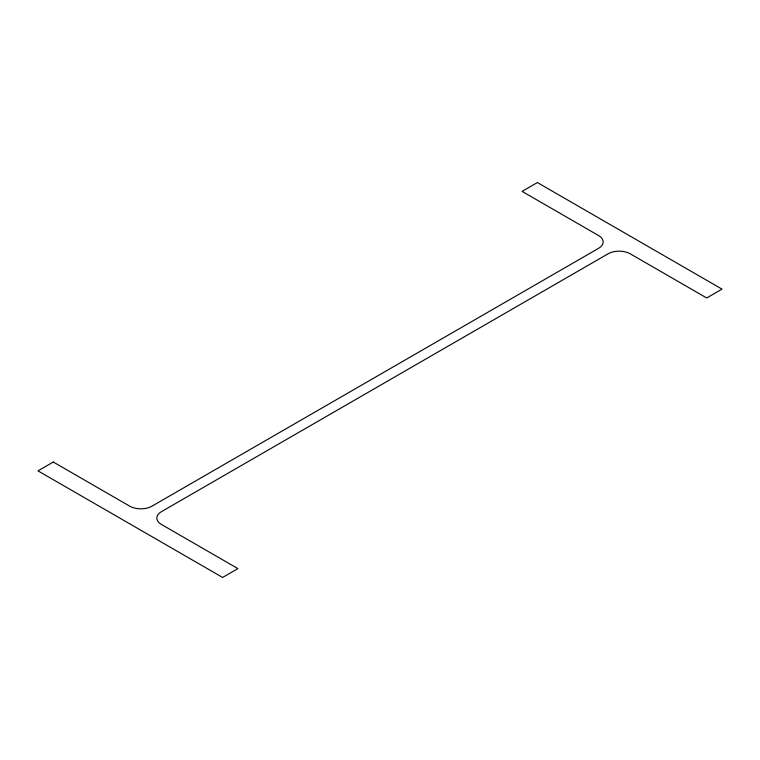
<?xml version="1.0" encoding="UTF-8"?>
<svg xmlns="http://www.w3.org/2000/svg" width="760" height="760" viewBox="0 0 760 760"><rect width="100%" height="100%" fill="white"/><g stroke="black" fill="none" stroke-linecap="round" stroke-linejoin="round"><path stroke-width="1.14" d="M53.304 462.033L38 470.867L222.613 577.448L237.918 568.622L161.414 524.447A15.646 9.034 0 0 1 161.414 511.679L608.076 253.802A15.646 9.034 0 0 1 630.202 253.802L706.695 297.967L722 289.132L537.386 182.552L522.082 191.377L598.586 235.552A15.646 9.034 0 0 1 598.586 248.32L151.924 506.198A15.646 9.034 0 0 1 129.798 506.198L53.304 462.033"/></g></svg>
